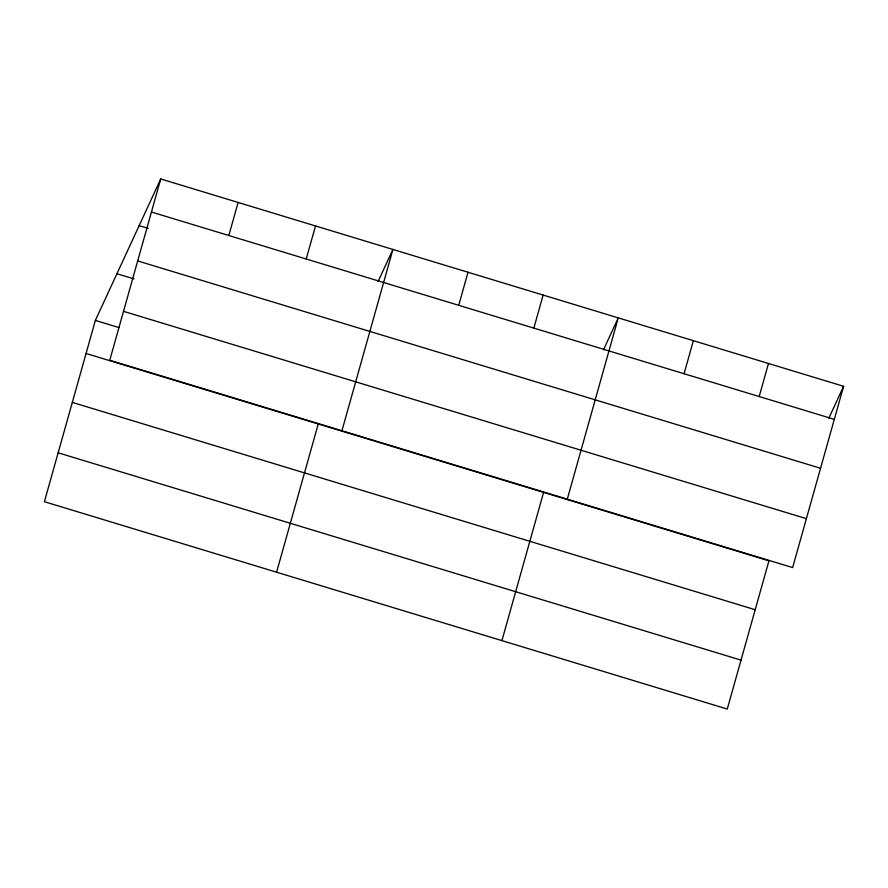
<?xml version="1.0" encoding="UTF-8"?>
<svg xmlns="http://www.w3.org/2000/svg" width="888" height="888" viewBox="0 0 888 888"><rect width="100%" height="100%" fill="white"/><g stroke="black" fill="none" stroke-linecap="round" stroke-linejoin="round"><path stroke-width="1.33" d="M160.728 178.954L109.768 360.251L792.64 567.576L843.6 386.291L160.728 178.954L95.36 320.424L44.4 501.709L727.272 709.046L768.941 560.805L86.069 353.48M228.827 235.509L238.117 202.453M306.216 259.007L315.506 225.952M276.579 572.205L318.248 423.965M341.947 430.747L392.907 249.45L378.144 281.385M458.73 305.306L468.02 272.25M533.843 328.116L543.134 295.06M501.931 640.625L543.589 492.385M567.288 499.156L618.248 317.871L603.496 349.805M684.071 373.726L693.373 340.67M759.196 396.536L768.486 363.481M828.837 418.226L843.6 386.291M151.437 212.01L834.309 419.347M139.15 225.641L148.34 228.427M137.684 260.928L820.556 468.265M116.927 273.737L133.977 278.91M123.51 311.333L806.393 518.659M95.36 320.424L118.97 327.583M72.317 402.397L755.189 609.723M58.153 452.791L741.025 660.128"/></g></svg>
